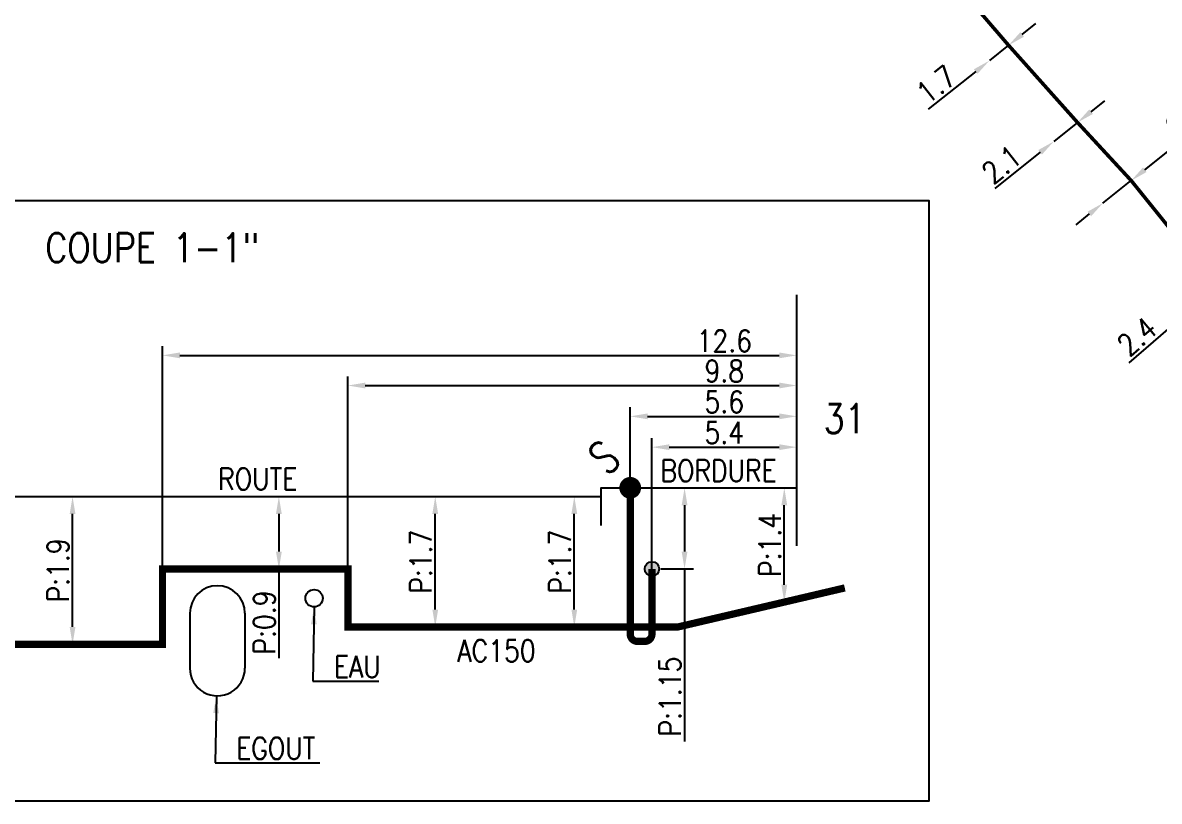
# Model space of a CAD drawing. Header units: millimetres. Extents: x 149996 to 151004, y 126998 to 128018.
# Drawn here: x 150579.4 to 150657.9, y 127806.3 to 127860.1 of the extents above; entities that cross this region are included whole.
import ezdxf
from ezdxf.enums import TextEntityAlignment as Align

# ---------------------------------------------------------------- set-up
doc = ezdxf.new("R2010")
doc.units = ezdxf.units.MM
doc.header["$PDMODE"] = 34
doc.linetypes.add('L_25_AP', pattern=[2000, 1000, 1000])
doc.linetypes.add('L_25_PE', pattern=[2000, 1000, 1000])
doc.layers.get('0').update_dxf_attribs({"linetype": 'CONTINUOUS'})
doc.layers.get('DEFPOINTS').update_dxf_attribs({"linetype": 'CONTINUOUS'})
doc.layers.add('L_150', color=1, linetype='CONTINUOUS')
doc.layers.add('L_300', color=7, linetype='CONTINUOUS')
doc.styles.add('G_ROMANS', font='ROMANS.SHX', dxfattribs={"width": 0.75})
doc.styles.get("Standard").update_dxf_attribs({"font": 'romans.shx', "width": 0.85})
doc.dimstyles.get("Standard").update_dxf_attribs({"dimtxt": 1.5, "dimasz": 1.2, "dimexe": 0.625, "dimexo": 0.625, "dimgap": 0.25, "dimtad": 1, "dimdec": 1, "dimzin": 0, "dimdsep": 46, "dimtxsty": 'Standard', "dimcen": -0.5, "dimadec": 0, "dimazin": 0, "dimtfac": 1, "dimtdec": 1, "dimtmove": 0, "dimatfit": 3, "dimfxl": 0, "dimtolj": 1, "dimtzin": 0, "dimarcsym": 0})

# ---------------------------------------------------------------- blocks, each defined once
blk = doc.blocks.new('*D1169')
at = {"layer": 'DEFPOINTS', "color": 0, "linetype": 'Continuous', "transparency": 16777216}
for p in [(150661.862, 127841.824), (150660.042, 127840.259), (150660.042, 127840.259)]:
    blk.add_point(p, dxfattribs=at)
at = {"layer": 'L_150', "color": 0, "linetype": 'Continuous', "lineweight": -2, "transparency": 16777216}
for p, q in [((150662.772, 127842.607), (150663.681, 127843.389)), ((150661.862, 127841.824), (150660.042, 127840.259)), ((150659.132, 127839.477), (150655.772, 127836.587))]:
    blk.add_line(p, q, dxfattribs=at)
at = {"layer": 'L_150', "color": 0, "linetype": 'Continuous', "transparency": 16777216}
for points in [[(150662.641, 127842.758), (150662.902, 127842.455), (150661.862, 127841.824)], [(150659.002, 127839.629), (150659.263, 127839.325), (150660.042, 127840.259)]]:
    blk.add_solid(points, dxfattribs=at)
at = {"layer": 'L_150', "color": 0, "linetype": 'Continuous', "transparency": 16777216, "insert": (150656.345, 127838.399), "char_height": 1.5, "attachment_point": 5, "rotation": 40.69586}
blk.add_mtext('\\A1;2.4', dxfattribs=at)
blk = doc.blocks.new('*D1170')
at = {"layer": 'DEFPOINTS', "color": 0, "linetype": 'Continuous', "transparency": 16777216}
for p in [(150655.943, 127849.163), (150653.988, 127847.605), (150653.988, 127847.605)]:
    blk.add_point(p, dxfattribs=at)
at = {"layer": 'L_150', "color": 0, "linetype": 'Continuous', "lineweight": -2, "transparency": 16777216}
for p, q in [((150656.882, 127849.911), (150661.541, 127853.623)), ((150653.988, 127847.605), (150655.943, 127849.163)), ((150653.049, 127846.857), (150652.111, 127846.11))]:
    blk.add_line(p, q, dxfattribs=at)
at = {"layer": 'L_150', "color": 0, "linetype": 'Continuous', "transparency": 16777216}
for points in [[(150656.757, 127850.067), (150657.006, 127849.754), (150655.943, 127849.163)], [(150652.925, 127847.014), (150653.174, 127846.701), (150653.988, 127847.605)]]:
    blk.add_solid(points, dxfattribs=at)
at = {"layer": 'L_150', "color": 0, "linetype": 'Continuous', "transparency": 16777216, "insert": (150659.678, 127853.417), "char_height": 1.5, "attachment_point": 5, "rotation": 38.54395}
blk.add_mtext('\\A1;2.5', dxfattribs=at)
blk = doc.blocks.new('*D1171')
at = {"layer": 'DEFPOINTS', "color": 0, "linetype": 'Continuous', "transparency": 16777216}
for p in [(150652.235, 127853.175), (150650.593, 127851.866), (150650.593, 127851.866)]:
    blk.add_point(p, dxfattribs=at)
at = {"layer": 'L_150', "color": 0, "linetype": 'Continuous', "lineweight": -2, "transparency": 16777216}
for p, q in [((150653.174, 127853.923), (150654.112, 127854.67)), ((150652.235, 127853.175), (150650.593, 127851.866)), ((150649.654, 127851.119), (150646.52, 127848.622))]:
    blk.add_line(p, q, dxfattribs=at)
at = {"layer": 'L_150', "color": 0, "linetype": 'Continuous', "transparency": 16777216}
for points in [[(150653.049, 127854.079), (150653.298, 127853.766), (150652.235, 127853.175)], [(150649.53, 127851.275), (150649.779, 127850.962), (150650.593, 127851.866)]]:
    blk.add_solid(points, dxfattribs=at)
at = {"layer": 'L_150', "color": 0, "linetype": 'Continuous', "transparency": 16777216, "insert": (150646.995, 127850.278), "char_height": 1.5, "attachment_point": 5, "rotation": 38.54395}
blk.add_mtext('\\A1;2.1', dxfattribs=at)
blk = doc.blocks.new('*D1172')
at = {"layer": 'DEFPOINTS', "color": 0, "linetype": 'Continuous', "transparency": 16777216}
for p in [(150647.473, 127858.505), (150646.144, 127857.445), (150646.144, 127857.445)]:
    blk.add_point(p, dxfattribs=at)
at = {"layer": 'L_150', "color": 0, "linetype": 'Continuous', "lineweight": -2, "transparency": 16777216}
for p, q in [((150648.411, 127859.253), (150649.349, 127860.001)), ((150647.473, 127858.505), (150646.144, 127857.445)), ((150645.206, 127856.697), (150641.93, 127854.085))]:
    blk.add_line(p, q, dxfattribs=at)
at = {"layer": 'L_150', "color": 0, "linetype": 'Continuous', "transparency": 16777216}
for points in [[(150648.286, 127859.41), (150648.536, 127859.097), (150647.473, 127858.505)], [(150645.081, 127856.853), (150645.33, 127856.541), (150646.144, 127857.445)]]:
    blk.add_solid(points, dxfattribs=at)
at = {"layer": 'L_150', "color": 0, "linetype": 'Continuous', "transparency": 16777216, "insert": (150642.475, 127855.799), "char_height": 1.5, "attachment_point": 5, "rotation": 38.57212}
blk.add_mtext('\\A1;1.7', dxfattribs=at)
blk = doc.blocks.new('*D1181')
at = {"layer": 'DEFPOINTS', "color": 0, "linetype": 'Continuous', "transparency": 16777216}
for p in [(150582.819, 127827.347), (150582.819, 127827.347), (150582.819, 127817.142)]:
    blk.add_point(p, dxfattribs=at)
at = {"layer": 'L_150', "color": 0, "linetype": 'Continuous', "lineweight": -2, "transparency": 16777216}
blk.add_line((150582.819, 127818.342), (150582.819, 127826.147), dxfattribs=at)
at = {"layer": 'L_150', "color": 0, "linetype": 'Continuous', "transparency": 16777216}
for points in [[(150582.619, 127826.147), (150583.019, 127826.147), (150582.819, 127827.347)], [(150582.619, 127818.342), (150583.019, 127818.342), (150582.819, 127817.142)]]:
    blk.add_solid(points, dxfattribs=at)
at = {"layer": 'L_150', "color": 0, "linetype": 'Continuous', "transparency": 16777216, "insert": (150581.819, 127822.245), "char_height": 1.5, "attachment_point": 5, "rotation": 90}
blk.add_mtext('\\A1;P:1.9', dxfattribs=at)
blk = doc.blocks.new('*D1182')
at = {"layer": 'DEFPOINTS', "color": 0, "linetype": 'Continuous', "transparency": 16777216}
for p in [(150632.837, 127830.756), (150632.837, 127829.138), (150622.839, 127818.343)]:
    blk.add_point(p, dxfattribs=at)
at = {"layer": 'L_150', "color": 0, "linetype": 'Continuous', "lineweight": -2, "transparency": 16777216}
for p, q in [((150622.839, 127818.968), (150622.839, 127831.381)), ((150632.837, 127829.763), (150632.837, 127831.381)), ((150624.039, 127830.756), (150631.637, 127830.756))]:
    blk.add_line(p, q, dxfattribs=at)
at = {"layer": 'L_150', "color": 0, "linetype": 'Continuous', "transparency": 16777216}
for points in [[(150624.039, 127830.956), (150624.039, 127830.556), (150622.839, 127830.756)], [(150631.637, 127830.956), (150631.637, 127830.556), (150632.837, 127830.756)]]:
    blk.add_solid(points, dxfattribs=at)
at = {"layer": 'L_150', "color": 0, "linetype": 'Continuous', "transparency": 16777216, "insert": (150627.838, 127831.756), "char_height": 1.5, "attachment_point": 5}
blk.add_mtext('\\A1;5.4', dxfattribs=at)
blk = doc.blocks.new('*D1183')
at = {"layer": 'DEFPOINTS', "color": 0, "linetype": 'Continuous', "transparency": 16777216}
for p in [(150632.837, 127832.884), (150632.837, 127829.138), (150621.339, 127818.343)]:
    blk.add_point(p, dxfattribs=at)
at = {"layer": 'L_300', "color": 0, "linetype": 'Continuous', "lineweight": -2, "transparency": 16777216}
for p, q in [((150621.339, 127818.968), (150621.339, 127833.509)), ((150632.837, 127829.763), (150632.837, 127833.509)), ((150622.539, 127832.884), (150631.637, 127832.884))]:
    blk.add_line(p, q, dxfattribs=at)
at = {"layer": 'L_300', "color": 0, "linetype": 'Continuous', "transparency": 16777216}
for points in [[(150622.539, 127833.084), (150622.539, 127832.684), (150621.339, 127832.884)], [(150631.637, 127833.084), (150631.637, 127832.684), (150632.837, 127832.884)]]:
    blk.add_solid(points, dxfattribs=at)
at = {"layer": 'L_300', "color": 0, "linetype": 'Continuous', "transparency": 16777216, "insert": (150627.838, 127833.884), "char_height": 1.5, "attachment_point": 5}
blk.add_mtext('\\A1;5.6', dxfattribs=at)
blk = doc.blocks.new('*D1184')
at = {"layer": 'DEFPOINTS', "color": 0, "linetype": 'Continuous', "transparency": 16777216}
for p in [(150617.477, 127827.347), (150617.477, 127827.347), (150617.477, 127818.343)]:
    blk.add_point(p, dxfattribs=at)
at = {"layer": 'L_150', "color": 0, "linetype": 'Continuous', "lineweight": -2, "transparency": 16777216}
blk.add_line((150617.477, 127819.543), (150617.477, 127826.147), dxfattribs=at)
at = {"layer": 'L_150', "color": 0, "linetype": 'Continuous', "transparency": 16777216}
for points in [[(150617.277, 127826.147), (150617.677, 127826.147), (150617.477, 127827.347)], [(150617.277, 127819.543), (150617.677, 127819.543), (150617.477, 127818.343)]]:
    blk.add_solid(points, dxfattribs=at)
at = {"layer": 'L_150', "color": 0, "linetype": 'Continuous', "transparency": 16777216, "insert": (150616.477, 127822.845), "char_height": 1.5, "attachment_point": 5, "rotation": 90}
blk.add_mtext('\\A1;P:1.7', dxfattribs=at)
blk = doc.blocks.new('*D1185')
at = {"layer": 'DEFPOINTS', "color": 0, "linetype": 'Continuous', "transparency": 16777216}
for p in [(150607.871, 127827.347), (150607.871, 127827.347), (150607.871, 127818.343)]:
    blk.add_point(p, dxfattribs=at)
at = {"layer": 'L_150', "color": 0, "linetype": 'Continuous', "lineweight": -2, "transparency": 16777216}
for p, q in [((150608.496, 127827.347), (150608.496, 127827.347)), ((150607.871, 127819.543), (150607.871, 127826.147)), ((150608.496, 127818.343), (150608.496, 127818.343))]:
    blk.add_line(p, q, dxfattribs=at)
at = {"layer": 'L_150', "color": 0, "linetype": 'Continuous', "transparency": 16777216}
for points in [[(150607.671, 127826.147), (150608.071, 127826.147), (150607.871, 127827.347)], [(150607.671, 127819.543), (150608.071, 127819.543), (150607.871, 127818.343)]]:
    blk.add_solid(points, dxfattribs=at)
at = {"layer": 'L_150', "color": 0, "linetype": 'Continuous', "transparency": 16777216, "insert": (150606.871, 127822.845), "char_height": 1.5, "attachment_point": 5, "rotation": 90}
blk.add_mtext('\\A1;P:1.7', dxfattribs=at)
blk = doc.blocks.new('*D1186')
at = {"layer": 'DEFPOINTS', "color": 0, "linetype": 'Continuous', "transparency": 16777216}
for p in [(150625.093, 127827.947), (150625.093, 127827.947), (150622.839, 127822.343)]:
    blk.add_point(p, dxfattribs=at)
at = {"layer": 'L_150', "color": 0, "linetype": 'Continuous', "lineweight": -2, "transparency": 16777216}
for p, q in [((150625.093, 127826.747), (150625.093, 127823.543)), ((150623.464, 127822.343), (150625.718, 127822.343)), ((150625.093, 127822.343), (150625.093, 127810.43))]:
    blk.add_line(p, q, dxfattribs=at)
at = {"layer": 'L_150', "color": 0, "linetype": 'Continuous', "transparency": 16777216}
for points in [[(150624.893, 127826.747), (150625.293, 127826.747), (150625.093, 127827.947)], [(150624.893, 127823.543), (150625.293, 127823.543), (150625.093, 127822.343)]]:
    blk.add_solid(points, dxfattribs=at)
at = {"layer": 'L_150', "color": 0, "linetype": 'Continuous', "transparency": 16777216, "insert": (150624.093, 127813.533), "char_height": 1.5, "attachment_point": 5, "rotation": 90}
blk.add_mtext('\\A1;P:1.15', dxfattribs=at)
blk = doc.blocks.new('*D1187')
at = {"layer": 'DEFPOINTS', "color": 0, "linetype": 'Continuous', "transparency": 16777216}
for p in [(150632.837, 127835.013), (150632.837, 127829.138), (150601.838, 127818.343)]:
    blk.add_point(p, dxfattribs=at)
at = {"layer": 'L_150', "color": 0, "linetype": 'Continuous', "lineweight": -2, "transparency": 16777216}
for p, q in [((150601.838, 127818.968), (150601.838, 127835.638)), ((150603.038, 127835.013), (150631.637, 127835.013)), ((150632.837, 127829.763), (150632.837, 127835.638))]:
    blk.add_line(p, q, dxfattribs=at)
at = {"layer": 'L_150', "color": 0, "linetype": 'Continuous', "transparency": 16777216}
for points in [[(150603.038, 127835.213), (150603.038, 127834.813), (150601.838, 127835.013)], [(150631.637, 127835.213), (150631.637, 127834.813), (150632.837, 127835.013)]]:
    blk.add_solid(points, dxfattribs=at)
at = {"layer": 'L_150', "color": 0, "linetype": 'Continuous', "transparency": 16777216, "insert": (150627.838, 127836.013), "char_height": 1.5, "attachment_point": 5}
blk.add_mtext('\\A1;9.8', dxfattribs=at)
blk = doc.blocks.new('*D1188')
at = {"layer": 'DEFPOINTS', "color": 0, "linetype": 'Continuous', "transparency": 16777216}
for p in [(150597.07, 127827.347), (150597.07, 127827.347), (150597.07, 127822.343)]:
    blk.add_point(p, dxfattribs=at)
at = {"layer": 'L_150', "color": 0, "linetype": 'Continuous', "lineweight": -2, "transparency": 16777216}
for p, q in [((150597.695, 127827.347), (150597.695, 127827.347)), ((150597.07, 127826.147), (150597.07, 127823.543)), ((150597.07, 127822.343), (150597.07, 127816.18))]:
    blk.add_line(p, q, dxfattribs=at)
at = {"layer": 'L_150', "color": 0, "linetype": 'Continuous', "transparency": 16777216}
for points in [[(150596.87, 127826.147), (150597.27, 127826.147), (150597.07, 127827.347)], [(150596.87, 127823.543), (150597.27, 127823.543), (150597.07, 127822.343)]]:
    blk.add_solid(points, dxfattribs=at)
at = {"layer": 'L_150', "color": 0, "linetype": 'Continuous', "transparency": 16777216, "insert": (150596.07, 127818.646), "char_height": 1.5, "attachment_point": 5, "rotation": 90}
blk.add_mtext('\\A1;P:0.9', dxfattribs=at)
blk = doc.blocks.new('*D1189')
at = {"layer": 'DEFPOINTS', "color": 0, "linetype": 'Continuous', "transparency": 16777216}
for p in [(150632.837, 127837.094), (150632.837, 127833.247), (150589.034, 127817.142)]:
    blk.add_point(p, dxfattribs=at)
at = {"layer": 'L_150', "color": 0, "linetype": 'Continuous', "lineweight": -2, "transparency": 16777216}
for p, q in [((150589.034, 127817.767), (150589.034, 127837.719)), ((150632.837, 127833.872), (150632.837, 127837.719)), ((150590.234, 127837.094), (150631.637, 127837.094))]:
    blk.add_line(p, q, dxfattribs=at)
at = {"layer": 'L_150', "color": 0, "linetype": 'Continuous', "transparency": 16777216}
for points in [[(150590.234, 127837.294), (150590.234, 127836.894), (150589.034, 127837.094)], [(150631.637, 127837.294), (150631.637, 127836.894), (150632.837, 127837.094)]]:
    blk.add_solid(points, dxfattribs=at)
at = {"layer": 'L_150', "color": 0, "linetype": 'Continuous', "transparency": 16777216, "insert": (150627.838, 127838.094), "char_height": 1.5, "attachment_point": 5}
blk.add_mtext('\\A1;12.6', dxfattribs=at)
blk = doc.blocks.new('*D1190')
at = {"layer": 'DEFPOINTS', "color": 0, "linetype": 'Continuous', "transparency": 16777216}
for p in [(150631.981, 127827.947), (150631.981, 127827.947), (150631.981, 127820.058)]:
    blk.add_point(p, dxfattribs=at)
at = {"layer": 'L_150', "color": 0, "linetype": 'Continuous', "lineweight": -2, "transparency": 16777216}
blk.add_line((150631.981, 127821.258), (150631.981, 127826.747), dxfattribs=at)
at = {"layer": 'L_150', "color": 0, "linetype": 'Continuous', "transparency": 16777216}
for points in [[(150631.781, 127826.747), (150632.181, 127826.747), (150631.981, 127827.947)], [(150631.781, 127821.258), (150632.181, 127821.258), (150631.981, 127820.058)]]:
    blk.add_solid(points, dxfattribs=at)
at = {"layer": 'L_150', "color": 0, "linetype": 'Continuous', "transparency": 16777216, "insert": (150630.981, 127824.003), "char_height": 1.5, "attachment_point": 5, "rotation": 90}
blk.add_mtext('\\A1;P:1.4', dxfattribs=at)
blk = doc.blocks.new('L_300_11')
at = {"color": 0, "linetype": 'Continuous', "const_width": 0.497, "flags": 128}
blk.add_lwpolyline([(-0.252, 0, 1), (0.252, 0, 1)], format="xyb", close=True, dxfattribs=at)
at = {"color": 0, "linetype": 'Continuous', "style": 'G_ROMANS', "width": 0.75}
blk.add_text('S', height=1.5, dxfattribs=at).set_placement((0, 1.85), align=Align.MIDDLE)
at = {"color": 0, "linetype": 'Continuous', "style": 'G_ROMANS', "width": 0.75, "flags": 3}
for tag, p in [('DEF_LEG', (0, -5)), ('DEF_COUP', (0, -7.5)), ('DEF_TYPE', (0, -10))]:
    blk.add_attdef(tag, text='', height=1.2, dxfattribs=at).set_placement(p, align=Align.MIDDLE)

msp = doc.modelspace()

# ---------------------------------------------------------------- hatches: boundary and pattern name
at = {"layer": 'L_150', "linetype": 'L_25_AP'}
msp.add_hatch(color=256, dxfattribs=at).paths.add_polyline_path([(150622.339, 127822.343, 1), (150623.339, 127822.343, 1)])

# ---------------------------------------------------------------- linework, layer by layer
at = {"layer": 'L_150', "linetype": 'L_25_PE', "const_width": 0.25, "flags": 128}
msp.add_lwpolyline([(150668.261, 127834.462), (150661.862, 127841.824), (150655.943, 127849.163), (150652.235, 127853.175), (150647.473, 127858.505), (150643.985, 127862.558), (150641.108, 127865.431), (150638.506, 127868.431), (150634.109, 127874.233), (150627.665, 127881.504), (150616.975, 127893.105), (150615.435, 127894.405), (150606.217, 127904.092), (150605.668, 127905.654), (150595.801, 127915.308), (150594.498, 127916.621), (150593.695, 127916.913), (150588.158, 127922.321), (150583.341, 127926.859), (150574.192, 127936.21), (150568.378, 127942.987), (150562.373, 127948.311), (150554.327, 127955.9), (150552.069, 127958.498), (150547.531, 127963.824), (150546.533, 127965.638), (150542.724, 127969.583), (150536.683, 127975.899), (150526.304, 127986.825), (150526.304, 127986.825), (150519.412, 127993.934), (150515.426, 127997.825), (150514.849, 127998.847), (150512.295, 128000)], dxfattribs=at)
at = {"layer": 'L_150', "color": 7, "linetype": 'Continuous', "flags": 128}
msp.add_lwpolyline([(150535.735, 127847.787), (150641.961, 127847.787), (150641.961, 127806.304), (150535.735, 127806.304)], close=True, dxfattribs=at)
for points in [[(150632.837, 127823.947), (150632.837, 127841.278)], [(150619.337, 127825.347), (150619.337, 127827.947), (150632.837, 127827.947)], [(150569.383, 127827.347), (150619.337, 127827.347)], [(150590.92, 127819.289), (150590.92, 127815.489)], [(150594.724, 127819.289), (150594.724, 127815.489)]]:
    msp.add_lwpolyline(points, dxfattribs=at)
at = {"layer": 'L_150', "linetype": 'L_25_AP', "const_width": 0.5, "flags": 128}
for points in [[(150636.159, 127821.036), (150631.981, 127820.058), (150624.649, 127818.343), (150622.839, 127818.343), (150617.477, 127818.343), (150607.871, 127818.343), (150601.838, 127818.343), (150601.838, 127822.343), (150597.07, 127822.343), (150589.034, 127822.343), (150589.034, 127817.142), (150582.819, 127817.142), (150564.684, 127817.142), (150558.235, 127821.147)], [(150622.839, 127818.343), (150622.839, 127822.343)]]:
    msp.add_lwpolyline(points, dxfattribs=at)
at = {"layer": 'L_150', "linetype": 'L_25_AP'}
msp.add_circle((150622.839, 127822.343), 0.5, dxfattribs=at)
at = {"layer": 'L_150', "color": 7, "linetype": 'Continuous'}
msp.add_circle((150599.505, 127820.323), 0.6, dxfattribs=at)
for centre, start_param, end_param in [((150592.822, 127819.289), 3.141593, 6.283185), ((150592.822, 127815.489), 0, 3.141593)]:
    msp.add_ellipse(centre, major_axis=(-1.902, 0), ratio=1, start_param=start_param, end_param=end_param, dxfattribs=at)
at = {"layer": 'L_300', "const_width": 0.5, "flags": 128}
msp.add_lwpolyline([(150622.839, 127818.343), (150622.839, 127817.843, -0.414214), (150622.339, 127817.343), (150621.839, 127817.343, -0.414214), (150621.339, 127817.843), (150621.339, 127827.947)], format="xyb", dxfattribs=at)

# ---------------------------------------------------------------- block references
at = {"layer": 'L_300', "xscale": 1.500000000007759, "yscale": 1.5, "zscale": 1.5, "rotation": 40.42128972791221}
msp.add_blockref('L_300_11', (150621.339, 127827.947), dxfattribs=at)

# ---------------------------------------------------------------- texts
at = {"layer": 'L_150', "color": 7, "linetype": 'Continuous', "width": 0.85}
for s, p in [('COUPE 1-1"', (150588.327, 127844.533)), ('31', (150636.147, 127832.73))]:
    msp.add_text(s, height=2, dxfattribs=at).set_placement(p, align=Align.MIDDLE)
at = {"layer": 'L_150', "linetype": 'Continuous', "width": 0.85}
msp.add_text('AC150', height=1.5, dxfattribs=at).set_placement((150612.102, 127816.693), align=Align.MIDDLE)
at = {"layer": 'L_150', "color": 7, "linetype": 'Continuous', "insert": (150623.426, 127828.386), "char_height": 1.5, "attachment_point": 7, "line_spacing_factor": 1.5}
msp.add_mtext('\\A1;BORDURE', dxfattribs=at)
at = {"layer": 'L_150', "color": 7, "linetype": 'Continuous', "char_height": 1.5, "attachment_point": 7}
for s, insert in [('\\A1;ROUTE', (150592.875, 127827.815)), ('\\A1;EAU', (150600.877, 127814.841)), ('\\A1;EGOUT', (150594.125, 127809.206))]:
    msp.add_mtext(s, dxfattribs=dict(at, insert=insert))

# ---------------------------------------------------------------- dimensions: what is measured, and where the dimension line sits
at = {"layer": 'L_150', "linetype": 'Continuous'}
for base, p1, p2, angle, picture, middle in [((150646.144, 127857.445), (150647.473, 127858.505), (150646.144, 127857.445), 38.57212, '*D1172', (150643.099, 127855.017)), ((150650.593, 127851.866), (150652.235, 127853.175), (150650.593, 127851.866), 38.54395, '*D1171', (150647.618, 127849.496)), ((150653.988, 127847.605), (150655.943, 127849.163), (150653.988, 127847.605), 38.54395, '*D1170', (150660.301, 127852.634)), ((150660.042, 127840.259), (150661.862, 127841.824), (150660.042, 127840.259), 40.69586, '*D1169', (150656.997, 127837.641))]:
    dim = msp.add_linear_dim(base=base, p1=p1, p2=p2, angle=angle, dimstyle='Standard', dxfattribs=at)
    dim.commit()
    dim.dimension.update_dxf_attribs({"geometry": picture, "text_midpoint": middle, "dimtype": 160})
for base, p1, p2, angle, text, picture, middle in [((150632.837, 127837.094), (150589.034, 127817.142), (150632.837, 127833.247), 180, '12.6', '*D1189', (150627.838, 127837.094)), ((150632.837, 127835.013), (150601.838, 127818.343), (150632.837, 127829.138), 180, '9.8', '*D1187', (150627.838, 127835.013)), ((150632.837, 127830.756), (150622.839, 127818.343), (150632.837, 127829.138), 180, '5.4', '*D1182', (150627.838, 127830.756)), ((150625.093, 127827.947), (150622.839, 127822.343), (150625.093, 127827.947), 270, 'P:1.15', '*D1186', (150625.093, 127813.533)), ((150631.981, 127827.947), (150631.981, 127820.058), (150631.981, 127827.947), 270, 'P:1.4', '*D1190', (150631.981, 127824.003)), ((150582.819, 127827.347), (150582.819, 127817.142), (150582.819, 127827.347), 270, 'P:1.9', '*D1181', (150582.819, 127822.245)), ((150597.07, 127827.347), (150597.07, 127822.343), (150597.07, 127827.347), 270, 'P:0.9', '*D1188', (150597.07, 127818.646)), ((150607.871, 127827.347), (150607.871, 127818.343), (150607.871, 127827.347), 270, 'P:1.7', '*D1185', (150607.871, 127822.845)), ((150617.477, 127827.347), (150617.477, 127818.343), (150617.477, 127827.347), 270, 'P:1.7', '*D1184', (150617.477, 127822.845))]:
    dim = msp.add_linear_dim(base=base, p1=p1, p2=p2, angle=angle, text=text, dimstyle='Standard', dxfattribs=at)
    dim.commit()
    dim.dimension.update_dxf_attribs({"geometry": picture, "text_midpoint": middle, "dimtype": 160})
at = {"layer": 'L_300', "linetype": 'Continuous'}
dim = msp.add_linear_dim(base=(150632.837, 127832.884), p1=(150621.339, 127818.343), p2=(150632.837, 127829.138), angle=180, text='5.6', dimstyle='Standard', dxfattribs=at)
dim.commit()
dim.dimension.update_dxf_attribs({"geometry": '*D1183', "text_midpoint": (150627.838, 127832.884), "dimtype": 160})

# ---------------------------------------------------------------- leaders
at = {"layer": 'L_150', "color": 7, "linetype": 'Continuous', "annotation_type": 0, "has_hookline": 1, "hookline_direction": 0}
for points, text_width in [([(150599.505, 127819.723), (150599.427, 127814.591), (150600.627, 127814.591)], 3.096), ([(150592.753, 127813.588), (150592.675, 127808.956), (150593.875, 127808.956)], 5.768)]:
    msp.add_leader(points, dimstyle='Standard', dxfattribs=dict(at, text_width=text_width))

doc.saveas('drawing.dxf')
